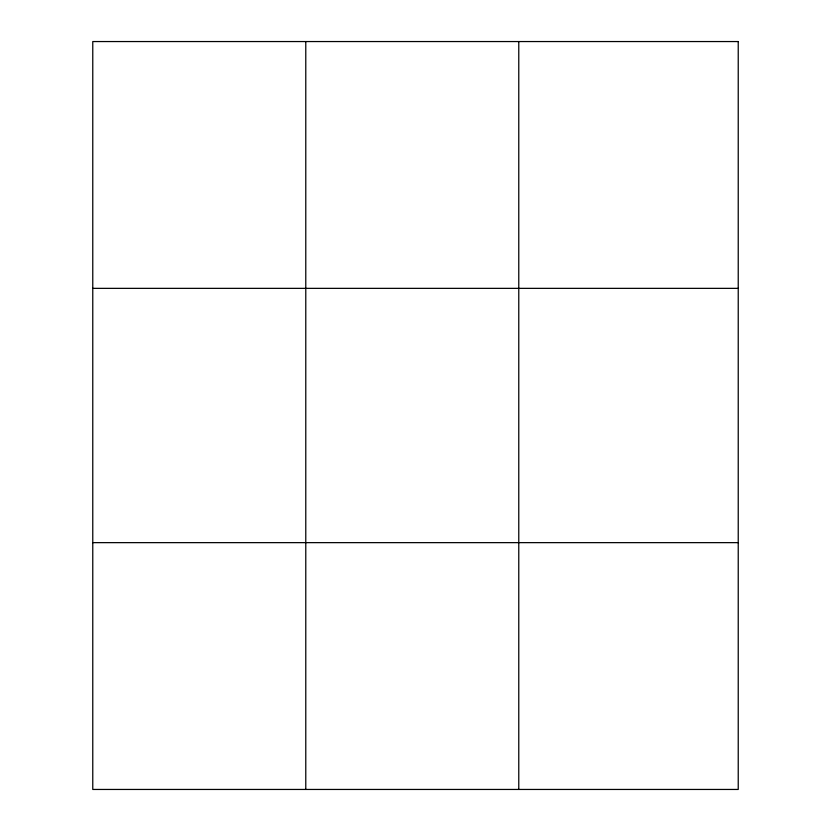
<?xml version="1.0" encoding="UTF-8"?>
<svg xmlns="http://www.w3.org/2000/svg" width="831" height="831" viewBox="0 0 831 831"><rect width="100%" height="100%" fill="white"/><g stroke="black" fill="none" stroke-linecap="round" stroke-linejoin="round"><path stroke-width="1.25" d="M305.777 789.45L305.777 41.55M518.773 789.45L518.773 41.55M92.771 288.357L738.229 288.357M92.771 542.643L738.229 542.643M738.229 41.55L738.229 789.45L92.771 789.45L92.771 41.55L738.229 41.55"/></g></svg>
